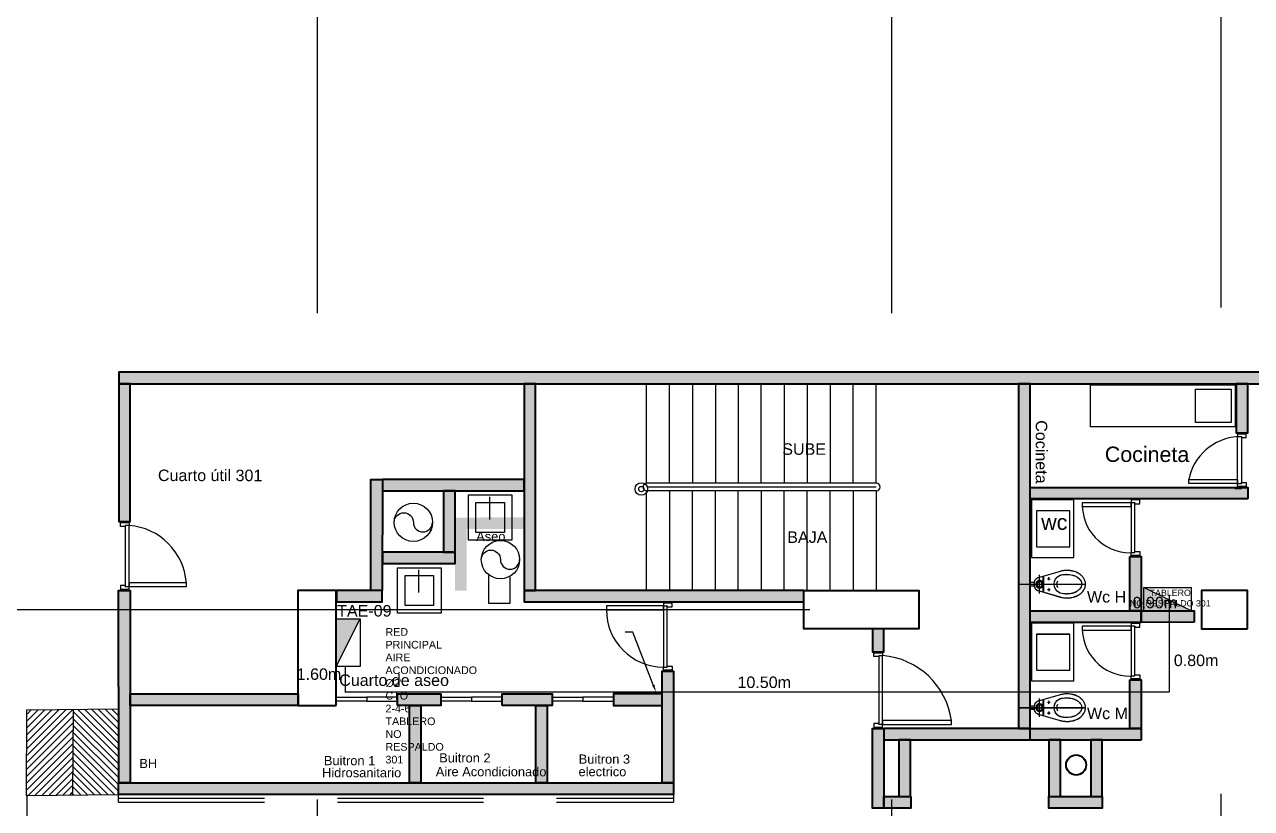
# Model space of a CAD drawing. Header units: millimetres. Extents: x -430 to 485, y 17 to 957.
# Drawn here: x 168.13 to 184.15, y 51.64 to 61.87 of the extents above; entities that cross this region are included whole.
import ezdxf
from ezdxf import colors
from ezdxf.entities.mleader import LeaderData, LeaderLine
from ezdxf.lldxf.tags import DXFTag
from ezdxf.math import Vec2, Vec3

# ---------------------------------------------------------------- set-up
doc = ezdxf.new("R2010")
doc.units = ezdxf.units.MM
for name, pattern in [('Center', [50.8, 31.75, -6.35, 6.35, -6.35]), ('CENTER2', [28.575, 19.05, -3.175, 3.175, -3.175]), ('CONTINUA', [0]), ('DASHED2', [9.525, 6.35, -3.175]), ('HIDDEN', [9.525, 6.35, -3.175])]:
    doc.linetypes.add(name, pattern=pattern)
for name, color, linetype in [('-parquead', 8, 'Continuous'), ('A-HATCH CONCRETO', 8, 'Continuous'), ('AIRE ACONDICIONADO', 50, 'Continuous'), ('AMOBLAMIENTO', 8, 'Continuous'), ('AREA CIRCULACION', 8, 'Continuous'), ('AREA PARQUEO', 8, 'Continuous'), ('EJE-ESTRUCTURA', 8, 'Center'), ('F-2', 8, 'Continuous'), ('GG_PISO 3', 8, 'Continuous'), ('GG_PROYECCION', 9, 'DASHED2'), ('JCA_HATCH 254', 252, 'Continuous'), ('JCA_PLANO 1', 8, 'Continuous'), ('TB', 7, 'Continuous'), ('TEXTOS DE MEDIDAS', 7, 'Continuous'), ('Textos-espacios', 8, 'Continuous')]:
    doc.layers.add(name, color=color, linetype=linetype)
for name, color, linetype, lineweight in [('Acabados', 2, 'Continuous', 40), ('Muro', 9, 'Continuous', 40), ('TEXTOS', 250, 'Continuous', 20)]:
    doc.layers.add(name, color=color, linetype=linetype, lineweight=lineweight)
doc.layers.add('DIM-25', color=8, linetype='Continuous', plot=False)
doc.layers.add('Estructura', color=7, linetype='Continuous', lineweight=40, true_color=0x4f4f4f)
doc.styles.get("Standard").update_dxf_attribs({"font": 'arial.ttf'})
tags = doc.linetypes.add('EMT_LINE', pattern='A,0.5,-0.2,["EMT",Standard,S=0.1,R=0,X=-0.1,Y=-0.05],-0.25', length=0.95).pattern_tags.tags
tags[6] = DXFTag(74, 10)

# ---------------------------------------------------------------- blocks, each defined once
blk = doc.blocks.new('TB')
at = {"layer": 'TB'}
h = blk.add_hatch(color=256, dxfattribs=at)
h.dxf.hatch_style = 1
h.paths.add_polyline_path([(0.1564, 0), (-0.1564, 0.1562), (-0.1564, 0)])
blk.add_lwpolyline([(-0.1564, 0.1562), (0.1564, 0.1562), (0.1564, 0), (-0.1564, 0)], close=True, dxfattribs=at)
blk.add_lwpolyline([(0.1564, 0), (-0.1564, 0.1562)], dxfattribs=at)
blk = doc.blocks.new('AU_SENSOR MOVIMIENTO')
at = {"color": 0}
for radius in [0.08, 0.034]:
    blk.add_circle((0, 0), radius, dxfattribs=at)
blk = doc.blocks.new('estructura etapa 3')
at = {"layer": 'EJE-ESTRUCTURA'}
for p, q in [((-856.404, -6655.279), (-856.404, -6714.839)), ((-868.2, -6655.354), (-868.2, -6714.914)), ((-860.702, -6655.354), (-860.702, -6714.914)), ((-860.702, -6655.354), (-860.702, -6714.914)), ((-893.52, -6703.674), (-848.026, -6703.674))]:
    blk.add_line(p, q, dxfattribs=at)
at = {"layer": 'Estructura'}
for points in [[(-867.95, -6704.924), (-867.95, -6703.424), (-868.45, -6703.424), (-868.45, -6704.924)], [(-861.847, -6703.424), (-860.347, -6703.424), (-860.347, -6703.924), (-861.847, -6703.924)], [(-856.054, -6703.924), (-856.054, -6703.424), (-856.654, -6703.424), (-856.654, -6703.924)]]:
    blk.add_lwpolyline(points, close=True, dxfattribs=at)
blk = doc.blocks.new('INODORO')
at = {"layer": 'AMOBLAMIENTO', "extrusion": (-1.55665e-06, -4.47371e-06, 1)}
for p, q in [((0.103, 0.17, 13.502), (-0.103, 0.17, 13.502)), ((-0.024, 0.164, 13.502), (-0.101, 0.164, 13.502)), ((-0.051, 0.24, 13.502), (-0.089, 0.24, 13.502)), ((-0.07, 0.221, 13.502), (-0.07, 0.259, 13.502)), ((0.101, 0.164, 13.502), (0.024, 0.164, 13.502)), ((0.051, 0.24, 13.502), (0.089, 0.24, 13.502)), ((0.07, 0.221, 13.502), (0.07, 0.259, 13.502))]:
    blk.add_line(p, q, dxfattribs=at)
at = {"layer": 'AMOBLAMIENTO', "extrusion": (-1.55665e-06, -4.47371e-06, 1), "elevation": 13.502, "flags": 128}
for points in [[(0.167, 0.387), (0.084, 0.101, -0.016701), (0.083, 0.097, -0.022806), (0.08, 0.091, -0.021821), (0.078, 0.086, -0.034751), (0.072, 0.078, -0.036571), (0.065, 0.07, -0.043988), (0.056, 0.062, -0.052185), (0.043, 0.055, -0.082496), (0.021, 0.05, -0.014668), (0.017, 0.05), (-0.017, 0.05, -0.083909), (-0.04, 0.054, -0.098699), (-0.063, 0.068, -0.082496), (-0.078, 0.086, -0.052185), (-0.083, 0.099, -0.009147), (-0.084, 0.101), (-0.167, 0.387, -0.038438), (-0.177, 0.436, -0.03221), (-0.18, 0.478, -0.004356), (-0.18, 0.484, -0.034754), (-0.176, 0.528, -0.021818), (-0.17, 0.556, -0.013779), (-0.166, 0.573, -0.009024), (-0.163, 0.582, -0.022804), (-0.154, 0.603, -0.021821), (-0.144, 0.623, -0.031515), (-0.127, 0.649, -0.003233), (-0.126, 0.651, -0.036571), (-0.107, 0.672, -0.043988), (-0.081, 0.694, -0.02205), (-0.066, 0.703, -0.030103), (-0.051, 0.71, -0.082496), (-0.008, 0.72, -0.014666), (0, 0.72, -0.083908), (0.045, 0.712, -0.043384), (0.066, 0.703, -0.055079), (0.101, 0.678, -0.050815), (0.127, 0.649, -0.03155), (0.144, 0.623, -0.052186), (0.165, 0.575, -0.001468), (0.166, 0.573, -0.042516), (0.177, 0.52, -0.03221), (0.18, 0.478, -0.004357), (0.18, 0.472, -0.034752), (0.176, 0.427, -0.02182), (0.17, 0.4, -0.009707), (0.167, 0.387)], [(0, 0.67, 0.014666), (-0.005, 0.67, 0.082496), (-0.032, 0.664, 0.044795), (-0.046, 0.657, 0.007375), (-0.05, 0.654, 0.043988), (-0.07, 0.638, 0.036571), (-0.084, 0.621, 0.018877), (-0.091, 0.612, 0.015864), (-0.098, 0.601, 0.021821), (-0.106, 0.584, 0.022804), (-0.114, 0.566, 0.01791), (-0.118, 0.551, 0.004894), (-0.12, 0.545, 0.021818), (-0.125, 0.52, 0.034754), (-0.128, 0.478, 0.004356), (-0.129, 0.472, 0.03221), (-0.126, 0.434, 0.03362), (-0.118, 0.394, 0.010353), (-0.116, 0.385, 0.008488), (-0.113, 0.378)], [(0.113, 0.378, 0.000935), (0.114, 0.379, 0.017908), (0.118, 0.394, 0.004894), (0.12, 0.399, 0.02182), (0.125, 0.425, 0.034752), (0.129, 0.467, 0.004357), (0.129, 0.472, 0.03221), (0.126, 0.511, 0.033619), (0.118, 0.551, 0.010353), (0.116, 0.56, 0.052186), (0.098, 0.601, 0.015899), (0.091, 0.612, 0.066511), (0.065, 0.642, 0.040373), (0.046, 0.657, 0.058094), (0.028, 0.665, 0.083908), (0, 0.67)]]:
    blk.add_lwpolyline(points, format="xyb", dxfattribs=at)
at = {"layer": 'AMOBLAMIENTO', "linetype": 'HIDDEN', "ltscale": 0.25, "extrusion": (-1.55665e-06, -4.47371e-06, 1), "elevation": 13.502}
for points in [[(0, -0.15), (0, 0.72)], [(-0.12, 0.12), (0.12, 0.12)]]:
    blk.add_lwpolyline(points, dxfattribs=at)
at = {"layer": 'AMOBLAMIENTO', "extrusion": (-1.55665e-06, -4.47371e-06, 1), "elevation": 13.502}
blk.add_lwpolyline([(0.025, 0.05), (-0.025, 0.05), (-0.025, 0), (0.025, 0)], close=True, dxfattribs=at)
at = {"layer": 'AMOBLAMIENTO', "extrusion": (-1.55665e-06, -4.47371e-06, 1)}
for major_axis, start_param, end_param in [((0.121, -0.042), 3.962815, 6.131668), ((0.0863, -0.03), 4.528683, 5.5658)]:
    blk.add_ellipse((0, 0.438, 13.502), major_axis=major_axis, ratio=1, start_param=start_param, end_param=end_param, dxfattribs=at)
for centre, major_axis in [((-0.07, 0.24, 13.502), (0.00567, -0.00197)), ((0, 0.12, 13.502), (0.0472, -0.0164)), ((0, 0.12, 13.502), (0.0425, -0.0148)), ((0.07, 0.24, 13.502), (0.00567, -0.00197)), ((0, 0.12, 13.502), (0.0331, -0.0115))]:
    blk.add_ellipse(centre, major_axis=major_axis, ratio=1, dxfattribs=at)
blk = doc.blocks.new('A$C972f9415')
at = {"layer": 'A-HATCH CONCRETO', "ltscale": 0.03}
h = blk.add_hatch(color=256, dxfattribs=at)
h.dxf.hatch_style = 1
h.paths.add_polyline_path([(35.964, 13.647), (34.113, 13.647), (34.113, 13.497), (34.913, 13.497), (34.913, 12.697), (34.113, 12.697), (34.113, 12.547), (35.063, 12.547), (35.063, 13.497), (35.964, 13.497)])
h.paths.add_polyline_path([(34.113, 13.647), (34.112, 12.046), (33.513, 12.046), (33.513, 12.196), (33.962, 12.196), (33.963, 13.647)])
at = {"layer": 'JCA_HATCH 254', "linetype": 'Continuous', "ltscale": 0.3, "true_color": 0x636466, "transparency": 33554687}
h = blk.add_hatch(color=251, dxfattribs=at)
h.dxf.hatch_style = 1
h.paths.add_polyline_path([(30.673, 14.896), (30.673, 13.095), (30.823, 13.095), (30.823, 14.896)])
h = blk.add_hatch(color=251, dxfattribs=at)
h.dxf.hatch_style = 1
h.paths.add_polyline_path([(46.263, 15.046), (30.674, 15.046), (30.674, 14.896), (46.263, 14.896)])
h = blk.add_hatch(color=251, dxfattribs=at)
h.dxf.hatch_style = 1
h.paths.add_polyline_path([(35.964, 14.896), (35.963, 12.196), (36.114, 12.196), (36.114, 14.896)])
h = blk.add_hatch(color=251, dxfattribs=at)
h.dxf.hatch_style = 1
h.paths.add_polyline_path([(42.419, 14.896), (42.419, 10.395), (42.569, 10.395), (42.569, 14.896)])
h = blk.add_hatch(color=251, dxfattribs=at)
h.dxf.hatch_style = 1
h.paths.add_polyline_path([(45.259, 14.896), (45.259, 14.256), (45.409, 14.256), (45.409, 14.896)])
h = blk.add_hatch(color=251, dxfattribs=at)
h.dxf.hatch_style = 1
h.paths.add_polyline_path([(45.409, 13.392), (42.569, 13.392), (42.569, 13.542), (45.409, 13.542)])
h = blk.add_hatch(color=251, dxfattribs=at)
h.dxf.hatch_style = 1
h.paths.add_polyline_path([(43.869, 12.642), (44.019, 12.642), (44.019, 11.931), (43.869, 11.931)])
h = blk.add_hatch(color=251, dxfattribs=at)
h.dxf.hatch_style = 1
h.paths.add_polyline_path([(30.672, 9.683), (30.671, 12.196), (30.82, 12.196), (30.822, 9.683)])
h = blk.add_hatch(color=251, dxfattribs=at)
h.dxf.hatch_style = 1
h.paths.add_polyline_path([(39.615, 12.196), (35.963, 12.196), (35.963, 12.046), (39.615, 12.046)])
h = blk.add_hatch(color=251, dxfattribs=at)
h.dxf.hatch_style = 1
h.paths.add_polyline_path([(44.019, 11.78), (42.569, 11.78), (42.569, 11.93), (44.019, 11.931)])
h = blk.add_hatch(color=251, dxfattribs=at)
h.dxf.hatch_style = 1
h.paths.add_polyline_path([(44.709, 11.781), (44.019, 11.78), (44.019, 11.931), (44.709, 11.931)])
h = blk.add_hatch(color=251, dxfattribs=at)
h.dxf.hatch_style = 1
h.paths.add_polyline_path([(40.66, 11.696), (40.51, 11.696), (40.51, 11.396), (40.66, 11.396)])
h = blk.add_hatch(color=251, dxfattribs=at)
h.dxf.hatch_style = 1
h.paths.add_polyline_path([(37.914, 9.683), (37.764, 9.683), (37.764, 11.144), (37.914, 11.144)])
h = blk.add_hatch(color=251, dxfattribs=at)
h.dxf.hatch_style = 1
h.paths.add_polyline_path([(43.869, 11.03), (44.019, 11.03), (44.019, 10.394), (43.869, 10.394)])
h = blk.add_hatch(color=251, dxfattribs=at)
h.dxf.hatch_style = 1
h.paths.add_polyline_path([(30.821, 10.696), (30.821, 10.846), (33.013, 10.846), (33.013, 10.696)])
h = blk.add_hatch(color=251, dxfattribs=at)
h.dxf.hatch_style = 1
h.paths.add_polyline_path([(34.312, 10.696), (34.312, 10.846), (34.876, 10.846), (34.876, 10.696)])
h = blk.add_hatch(color=251, dxfattribs=at)
h.dxf.hatch_style = 1
h.paths.add_polyline_path([(35.676, 10.696), (35.676, 10.846), (36.33, 10.846), (36.33, 10.696)])
h = blk.add_hatch(color=251, dxfattribs=at)
h.dxf.hatch_style = 1
h.paths.add_polyline_path([(37.764, 10.695), (37.764, 10.845), (37.13, 10.846), (37.13, 10.696)])
at = {"layer": 'JCA_HATCH 254'}
h = blk.add_hatch(dxfattribs=at)
h.set_pattern_fill('ANSI31', color=256, scale=0.02, style=0)
h.set_pattern_definition([(45, (145.04803, 3414.952095), (-0.0449012806, 0.0449012806), [])])
h.paths.add_polyline_path([(30.076, 10.641), (29.48, 10.633), (29.472, 9.52), (30.066, 9.529)])
h = blk.add_hatch(dxfattribs=at)
h.set_pattern_fill('ANSI31', color=256, scale=0.02, angle=90, style=0)
h.set_pattern_definition([(135, (145.039956, 3414.405384), (-0.0449012806, -0.0449012806), [])])
h.paths.add_polyline_path([(30.076, 10.644), (30.671, 10.646), (30.672, 9.534), (30.066, 9.53)])
at = {"layer": 'JCA_HATCH 254', "linetype": 'Continuous', "ltscale": 0.3, "true_color": 0x636466, "transparency": 33554687}
h = blk.add_hatch(color=251, dxfattribs=at)
h.dxf.hatch_style = 1
h.paths.add_polyline_path([(34.616, 9.683), (34.466, 9.683), (34.466, 10.696), (34.616, 10.696)])
h = blk.add_hatch(color=251, dxfattribs=at)
h.dxf.hatch_style = 1
h.paths.add_polyline_path([(36.265, 9.683), (36.115, 9.683), (36.115, 10.696), (36.265, 10.696)])
h = blk.add_hatch(color=251, dxfattribs=at)
h.dxf.hatch_style = 1
h.paths.add_polyline_path([(40.66, 9.356), (40.51, 9.356), (40.51, 10.396), (40.66, 10.396)])
h = blk.add_hatch(color=251, dxfattribs=at)
h.dxf.hatch_style = 1
h.paths.add_polyline_path([(42.569, 10.245), (42.569, 10.395), (40.66, 10.396), (40.66, 10.246)])
h = blk.add_hatch(color=251, dxfattribs=at)
h.dxf.hatch_style = 1
h.paths.add_polyline_path([(44.019, 10.244), (42.569, 10.244), (42.569, 10.394), (44.019, 10.394)])
h = blk.add_hatch(color=251, dxfattribs=at)
h.dxf.hatch_style = 1
h.paths.add_polyline_path([(40.856, 10.246), (40.856, 9.506), (41.006, 9.506), (41.006, 10.246)])
h = blk.add_hatch(color=251, dxfattribs=at)
h.dxf.hatch_style = 1
h.paths.add_polyline_path([(42.815, 10.246), (42.815, 9.506), (42.965, 9.506), (42.965, 10.246)])
h = blk.add_hatch(color=251, dxfattribs=at)
h.dxf.hatch_style = 1
h.paths.add_polyline_path([(43.36, 10.246), (43.36, 9.506), (43.51, 9.506), (43.51, 10.246)])
h = blk.add_hatch(color=251, dxfattribs=at)
h.dxf.hatch_style = 1
h.paths.add_polyline_path([(30.671, 9.683), (37.914, 9.683), (37.914, 9.533), (30.671, 9.533)])
h = blk.add_hatch(color=251, dxfattribs=at)
h.dxf.hatch_style = 1
h.paths.add_polyline_path([(41.01, 9.506), (41.01, 9.356), (40.66, 9.356), (40.66, 9.506)])
h = blk.add_hatch(color=251, dxfattribs=at)
h.dxf.hatch_style = 1
h.paths.add_polyline_path([(43.51, 9.506), (43.51, 9.356), (42.815, 9.356), (42.815, 9.506)])
at = {"layer": '-parquead'}
blk.add_lwpolyline([(29.474, 9.526), (29.474, 8.33), (30.671, 8.33), (30.671, 6.131)], dxfattribs=at)
at = {"layer": 'Acabados', "ltscale": 0.03}
blk.add_circle((43.17, 9.918), 0.131, dxfattribs=at)
at = {"layer": 'AMOBLAMIENTO'}
blk.add_line((35.51, 13.419), (35.51, 13.122), dxfattribs=at)
for points in [[(45.244, 14.334), (43.357, 14.334), (43.357, 14.883), (45.244, 14.883)], [(45.193, 14.827), (45.193, 14.39), (44.726, 14.39), (44.726, 14.827)], [(35.804, 13.444), (35.804, 12.855), (35.236, 12.855), (35.236, 13.444)], [(35.706, 13.347), (35.706, 12.953), (35.334, 12.953), (35.334, 13.347)]]:
    blk.add_lwpolyline(points, close=True, dxfattribs=at)
at = {"layer": 'AMOBLAMIENTO', "elevation": 0}
for points in [[(43.139, 13.38), (42.589, 13.38)], [(43.139, 13.38), (42.589, 13.38)], [(42.589, 13.38), (42.589, 12.628), (43.139, 12.628), (43.139, 13.38)], [(42.651, 13.236), (42.651, 12.768), (43.088, 12.768), (43.088, 13.236)], [(43.088, 13.236), (42.651, 13.236)], [(43.088, 13.235), (42.651, 13.235)], [(42.651, 12.768), (43.088, 12.768)], [(42.589, 12.629), (43.139, 12.629)], [(43.139, 11.768), (42.589, 11.768)], [(43.139, 11.768), (42.589, 11.768)], [(42.589, 11.768), (42.589, 11.016), (43.139, 11.016), (43.139, 11.768)], [(42.651, 11.624), (42.651, 11.156), (43.088, 11.156), (43.088, 11.624)], [(43.088, 11.624), (42.651, 11.624)], [(43.088, 11.623), (42.651, 11.623)], [(42.651, 11.157), (43.088, 11.157)], [(42.589, 11.017), (43.139, 11.017)]]:
    blk.add_lwpolyline(points, dxfattribs=at)
at = {"layer": 'AMOBLAMIENTO'}
blk.add_lwpolyline([(34.268, 13.086, -1), (34.518, 13.086, 1), (34.768, 13.086)], format="xyb", dxfattribs=at)
blk.add_circle((34.518, 13.086), 0.25, dxfattribs=at)
at = {"layer": 'AREA CIRCULACION', "linetype": 'CENTER2', "ltscale": 0.3}
for p, q in [((37.56, 13.597), (37.56, 14.897)), ((37.86, 13.597), (37.86, 14.897)), ((38.16, 14.897), (38.16, 13.597)), ((38.46, 14.897), (38.46, 13.597)), ((38.76, 14.897), (38.76, 13.597)), ((39.06, 13.597), (39.06, 14.897)), ((39.36, 14.897), (39.36, 13.597)), ((39.66, 14.897), (39.66, 13.597)), ((39.96, 14.897), (39.96, 13.597)), ((40.26, 13.597), (40.26, 14.897)), ((40.56, 13.597), (40.56, 14.897)), ((37.86, 13.497), (37.86, 12.197)), ((38.16, 12.197), (38.16, 13.497)), ((38.46, 12.197), (38.46, 13.497)), ((38.76, 12.197), (38.76, 13.497)), ((39.06, 13.497), (39.06, 12.197)), ((39.36, 12.197), (39.36, 13.497)), ((39.66, 12.197), (39.66, 13.497)), ((39.96, 12.197), (39.96, 13.497)), ((40.26, 13.497), (40.261, 12.196)), ((40.56, 13.497), (40.56, 12.197))]:
    blk.add_line(p, q, dxfattribs=at)
at = {"layer": 'AREA CIRCULACION', "linetype": 'CONTINUA', "ltscale": 0.3}
blk.add_line((37.56, 12.199), (37.56, 13.498), dxfattribs=at)
at = {"layer": 'AREA PARQUEO'}
for p, q in [((40.56, 13.597), (37.566, 13.597)), ((40.56, 13.547), (37.566, 13.547)), ((40.56, 13.497), (37.566, 13.497))]:
    blk.add_line(p, q, dxfattribs=at)
for centre, start, end in [((37.566, 13.547), 90, 270), ((40.56, 13.547), 270, 90)]:
    blk.add_arc(centre, 0.05, start, end, dxfattribs=at)
at = {"layer": 'DIM-25'}
blk.add_circle((43.17, 9.917), 0.131, dxfattribs=at)
for centre, radius, start, end in [((45.324, 13.509), 0.698, 93.8604, 168.8615), ((43.874, 13.314), 0.624, 182.1367, 275.8976), ((30.744, 12.235), 0.813, 4.4044, 85.5422), ((37.789, 11.945), 0.751, 180.044, 269.4867), ((43.874, 11.702), 0.624, 182.1367, 275.8976), ((40.565, 10.362), 0.987, 7.8945, 85.4314)]:
    blk.add_arc(centre, radius, start, end, dxfattribs=at)
at = {"layer": 'F-2'}
for points in [[(45.29, 14.256), (45.29, 14.243), (45.377, 14.243), (45.377, 14.256)], [(45.328, 14.205), (45.328, 14.192), (45.39, 14.192), (45.39, 14.243), (45.277, 14.243), (45.277, 14.205)], [(45.277, 13.593), (45.277, 14.205), (45.328, 14.205), (45.328, 13.593)], [(45.24, 13.542), (45.24, 13.53), (45.327, 13.53), (45.327, 13.542)], [(45.328, 13.606), (45.39, 13.606), (45.39, 13.555), (45.277, 13.555), (45.277, 13.593), (45.328, 13.593), (45.328, 13.606)], [(45.29, 13.542), (45.29, 13.555), (45.377, 13.555), (45.377, 13.542)], [(43.938, 13.342), (43.938, 13.329), (44, 13.329), (44, 13.38), (43.887, 13.38), (43.887, 13.342)], [(30.757, 13.046), (30.757, 13.033), (30.695, 13.033), (30.695, 13.084), (30.807, 13.084), (30.807, 13.046)], [(30.795, 13.096), (30.795, 13.084), (30.708, 13.084), (30.708, 13.096)], [(43.938, 12.693), (43.938, 12.706), (44, 12.706), (44, 12.655), (43.887, 12.655), (43.887, 12.693)], [(43.9, 12.642), (43.9, 12.655), (43.987, 12.655), (43.987, 12.642)], [(30.757, 12.247), (30.757, 12.26), (30.695, 12.26), (30.695, 12.209), (30.807, 12.209), (30.807, 12.247)], [(30.795, 12.196), (30.795, 12.209), (30.708, 12.209), (30.708, 12.196)], [(37.833, 11.983), (37.895, 11.983), (37.895, 12.033), (37.783, 12.033), (37.783, 11.995), (37.833, 11.995), (37.833, 11.983)], [(37.795, 12.046), (37.795, 12.033), (37.883, 12.033), (37.883, 12.046)], [(37.783, 11.995), (37.783, 11.194), (37.833, 11.194), (37.833, 11.995)], [(43.938, 11.73), (43.938, 11.717), (44, 11.717), (44, 11.768), (43.887, 11.768), (43.887, 11.73)], [(43.9, 11.78), (43.9, 11.768), (43.987, 11.768), (43.987, 11.78)], [(43.9, 11.78), (43.9, 11.768), (43.987, 11.768), (43.987, 11.78)], [(40.593, 11.345), (40.593, 11.333), (40.531, 11.333), (40.531, 11.383), (40.643, 11.383), (40.643, 11.345)], [(40.631, 11.396), (40.631, 11.383), (40.544, 11.383), (40.544, 11.396)], [(40.643, 10.447), (40.643, 11.345), (40.593, 11.345), (40.593, 10.447)], [(37.833, 11.194), (37.833, 11.207), (37.895, 11.207), (37.895, 11.156), (37.783, 11.156), (37.783, 11.194)], [(37.795, 11.144), (37.795, 11.156), (37.883, 11.156), (37.883, 11.144)], [(43.938, 11.081), (43.938, 11.094), (44, 11.094), (44, 11.043), (43.887, 11.043), (43.887, 11.081)], [(43.9, 11.03), (43.9, 11.043), (43.987, 11.043), (43.987, 11.03)], [(40.593, 10.459), (40.531, 10.459), (40.531, 10.409), (40.643, 10.409), (40.643, 10.447), (40.593, 10.447), (40.593, 10.459)], [(40.631, 10.396), (40.631, 10.409), (40.544, 10.409), (40.544, 10.396)]]:
    blk.add_lwpolyline(points, dxfattribs=at)
for points in [[(45.277, 13.644), (45.277, 13.593), (44.64, 13.593), (44.64, 13.644)], [(43.887, 13.291), (43.887, 13.342), (43.25, 13.342), (43.25, 13.291)], [(43.938, 13.342), (43.887, 13.342), (43.887, 12.693), (43.938, 12.693)], [(30.757, 12.247), (30.807, 12.247), (30.807, 13.046), (30.757, 13.046)], [(30.807, 12.298), (30.807, 12.247), (31.555, 12.247), (31.555, 12.298)], [(37.783, 11.945), (37.783, 11.995), (37.039, 11.995), (37.039, 11.945)], [(43.887, 11.679), (43.887, 11.73), (43.25, 11.73), (43.25, 11.679)], [(43.938, 11.73), (43.887, 11.73), (43.887, 11.081), (43.938, 11.081)], [(33.912, 10.803), (33.912, 10.752), (33.512, 10.752), (33.512, 10.803)], [(33.912, 10.803), (33.912, 10.752), (34.312, 10.752), (34.312, 10.803)], [(35.276, 10.803), (35.276, 10.752), (34.876, 10.752), (34.876, 10.803)], [(35.276, 10.803), (35.276, 10.752), (35.676, 10.752), (35.676, 10.803)], [(36.73, 10.803), (36.73, 10.752), (36.33, 10.752), (36.33, 10.803)], [(36.73, 10.803), (36.73, 10.752), (37.13, 10.752), (37.13, 10.803)], [(40.643, 10.497), (40.643, 10.447), (41.542, 10.447), (41.542, 10.497)]]:
    blk.add_lwpolyline(points, close=True, dxfattribs=at)
at = {"layer": 'JCA_HATCH 254'}
blk.add_line((30.076, 10.641), (30.067, 9.528), dxfattribs=at)
blk.add_lwpolyline([(30.671, 10.646), (29.47, 10.633), (29.462, 9.52), (30.672, 9.533)], close=True, dxfattribs=at)
at = {"layer": 'Muro'}
for points in [[(30.673, 14.896), (30.673, 13.095), (30.823, 13.095), (30.823, 14.896)], [(46.263, 15.046), (30.674, 15.046), (30.674, 14.896), (46.263, 14.896)], [(42.419, 14.896), (42.419, 10.395), (42.569, 10.395), (42.569, 14.896)], [(45.259, 14.896), (45.259, 14.256), (45.409, 14.256), (45.409, 14.896)], [(34.113, 13.647), (34.112, 12.196), (33.962, 12.196), (33.963, 13.647)], [(35.964, 13.647), (34.113, 13.647), (34.113, 13.497), (35.964, 13.497)], [(35.063, 12.697), (35.063, 13.497), (34.913, 13.497), (34.913, 12.697)], [(45.409, 13.392), (42.569, 13.392), (42.569, 13.542), (45.409, 13.542)], [(35.063, 12.697), (34.113, 12.697), (34.113, 12.547), (35.063, 12.547)], [(43.869, 12.642), (44.019, 12.642), (44.019, 11.931), (43.869, 11.931)], [(30.672, 9.683), (30.671, 12.196), (30.82, 12.196), (30.822, 9.683)], [(34.112, 12.196), (33.513, 12.196), (33.513, 12.046), (34.112, 12.046)], [(39.615, 12.196), (35.963, 12.196), (35.963, 12.046), (39.615, 12.046)], [(44.019, 11.78), (42.569, 11.78), (42.569, 11.93), (44.019, 11.931)], [(44.709, 11.781), (44.019, 11.78), (44.019, 11.931), (44.709, 11.931)], [(40.66, 11.696), (40.51, 11.696), (40.51, 11.396), (40.66, 11.396)], [(37.914, 9.683), (37.764, 9.683), (37.764, 11.144), (37.914, 11.144)], [(43.869, 11.03), (44.019, 11.03), (44.019, 10.394), (43.869, 10.394)], [(35.676, 10.696), (35.676, 10.846), (36.33, 10.846), (36.33, 10.696)], [(37.764, 10.695), (37.764, 10.845), (37.13, 10.846), (37.13, 10.696)], [(40.66, 9.356), (40.51, 9.356), (40.51, 10.396), (40.66, 10.396)], [(42.569, 10.245), (42.569, 10.395), (40.66, 10.396), (40.66, 10.246)], [(44.019, 10.244), (42.569, 10.244), (42.569, 10.394), (44.019, 10.394)], [(40.856, 10.246), (40.856, 9.506), (41.006, 9.506), (41.006, 10.246)], [(42.815, 10.246), (42.815, 9.506), (42.965, 9.506), (42.965, 10.246)], [(43.36, 10.246), (43.36, 9.506), (43.51, 9.506), (43.51, 10.246)], [(30.671, 9.683), (37.914, 9.683), (37.914, 9.533), (30.671, 9.533)], [(41.01, 9.506), (41.01, 9.356), (40.66, 9.356), (40.66, 9.506)], [(43.51, 9.506), (43.51, 9.356), (42.815, 9.356), (42.815, 9.506)]]:
    blk.add_lwpolyline(points, close=True, dxfattribs=at)
for points, elevation in [([(35.964, 14.896), (35.963, 12.196), (36.114, 12.196), (36.114, 14.896)], 1207.545), ([(30.821, 10.696), (30.821, 10.846), (33.013, 10.846), (33.013, 10.696)], 2415.091), ([(34.312, 10.696), (34.312, 10.846), (34.876, 10.846), (34.876, 10.696)], 2415.091), ([(34.616, 9.683), (34.466, 9.683), (34.466, 10.696), (34.616, 10.696)], 2415.091), ([(36.265, 9.683), (36.115, 9.683), (36.115, 10.696), (36.265, 10.696)], 1207.545)]:
    blk.add_lwpolyline(points, close=True, dxfattribs=dict(at, elevation=elevation))
at = {"layer": 'AMOBLAMIENTO', "extrusion": (0, 0, -1), "zscale": -1, "rotation": 90.00001585775081}
for p in [(-42.573, 12.279, 13.502), (-42.573, 12.278, 13.502), (-42.573, 10.667, 13.502), (-42.573, 10.666, 13.502)]:
    blk.add_blockref('INODORO', p, dxfattribs=at)
at = {"layer": 'Muro'}
blk.add_blockref('estructura etapa 3', (901.462, 6715.62), dxfattribs=at)
at = {"layer": 'Textos-espacios'}
for s, rotation, p in [('Cocineta', 269.9331, (42.643, 14.419)), ('Cuarto útil 301', 359.9331, (31.184, 13.625)), ('Wc H', 359.9331, (43.311, 12.039, 0)), ('Cuarto de aseo', 359.9331, (33.55, 10.951)), ('Wc M', 359.9331, (43.311, 10.517, 0))]:
    blk.add_text(s, height=0.15, rotation=rotation, dxfattribs=at).set_placement(p)

msp = doc.modelspace()

# ---------------------------------------------------------------- hatches: boundary and pattern name
at = {"layer": 'A-HATCH CONCRETO', "ltscale": 0.03}
h = msp.add_hatch(color=256, dxfattribs=at)
h.dxf.hatch_style = 1
h.paths.add_polyline_path([(174.7, 55.436), (173.9, 55.435), (173.9, 55.285), (174.7, 55.286)])
h.paths.add_polyline_path([(173.9, 55.435), (173.899, 54.482), (173.749, 54.482), (173.75, 55.435)])

# ---------------------------------------------------------------- linework, layer by layer
at = {"layer": 'AIRE ACONDICIONADO', "linetype": 'EMT_LINE', "ltscale": 20, "const_width": 0.02}
for points in [[(183.073, 54.429), (183.073, 53.157)], [(172.317, 53.487), (172.317, 53.157), (183.073, 53.157)]]:
    msp.add_lwpolyline(points, dxfattribs=at)
at = {"layer": 'AMOBLAMIENTO'}
msp.add_line((173.272, 54.751), (173.272, 54.455), dxfattribs=at)
for points in [[(173.566, 54.777), (173.566, 54.188), (172.999, 54.188), (172.999, 54.777)], [(173.469, 54.679), (173.469, 54.285), (173.096, 54.285), (173.096, 54.679)]]:
    msp.add_lwpolyline(points, close=True, dxfattribs=at)
at = {"layer": 'GG_PISO 3', "extrusion": (4.47371e-06, 1.55665e-06, -1)}
for centre, major_axis in [((181.38, 54.564, 0), (-0.0164, 0.0472)), ((181.38, 54.564, 0), (-0.0148, 0.0425)), ((181.5, 54.634, 0), (-0.00197, 0.00567)), ((181.38, 54.564, 0), (-0.0115, 0.0331)), ((181.5, 54.494, 0), (-0.00197, 0.00567))]:
    msp.add_ellipse(centre, major_axis=major_axis, ratio=1, dxfattribs=at)
for major_axis, start_param, end_param in [((-0.042, 0.121), 3.962815, 6.131668), ((-0.03, 0.0863), 4.528683, 5.5658)]:
    msp.add_ellipse((181.698, 54.564, 0), major_axis=major_axis, ratio=1, start_param=start_param, end_param=end_param, dxfattribs=at)
at = {"layer": 'GG_PROYECCION', "ltscale": 0.3}
for points in [[(169.358, 51.719), (169.357, 51.819)], [(169.358, 51.769), (176.601, 51.769)], [(176.601, 51.819), (176.601, 51.719)], [(169.358, 51.719), (176.601, 51.719)]]:
    msp.add_lwpolyline(points, dxfattribs=at)
at = {"layer": 'JCA_PLANO 1'}
msp.add_lwpolyline([(174.092, 54.885, -1), (174.342, 54.885, 1), (174.592, 54.885)], format="xyb", dxfattribs=at)
msp.add_lwpolyline([(174.466, 54.661), (174.466, 54.314), (174.192, 54.314), (174.192, 54.677)], dxfattribs=at)
msp.add_circle((174.342, 54.885), 0.25, dxfattribs=at)

# ---------------------------------------------------------------- block references
msp.add_blockref('A$C972f9415', (138.687, 42.286))
at = {"layer": 'GG_PISO 3', "xscale": 1.021946361346669, "yscale": 1.021946361346669, "zscale": 1.021946361346669, "rotation": 180}
msp.add_blockref('AU_SENSOR MOVIMIENTO', (176.181, 55.807), dxfattribs=at)
at = {"layer": 'TB', "xscale": 1.96425144462215, "yscale": 1.96425144462215, "zscale": 1.96425144462215}
msp.add_blockref('TB', (183.049, 54.215), dxfattribs=at)
at = {"layer": 'TB', "xscale": 2, "yscale": 2, "zscale": 1.5, "rotation": 270}
msp.add_blockref('TB', (172.199, 53.801), dxfattribs=at)

# ---------------------------------------------------------------- texts
at = {"layer": 'GG_PISO 3'}
for s, rotation, p in [('Aseo', 0.0669, (174.025, 55.128)), ('BH', 359.9331, (169.628, 52.164)), ('Buitron 1', 359.9331, (172.037, 52.201)), ('Buitron 2', 359.9331, (173.542, 52.237)), ('Buitron 3 ', 359.9331, (175.363, 52.221)), ('Hidrosanitario', 359.9331, (172.013, 52.044)), ('Aire Acondicionado', 359.9331, (173.498, 52.057)), ('electrico', 359.9331, (175.361, 52.057))]:
    msp.add_text(s, height=0.12, rotation=rotation, dxfattribs=at).set_placement(p)
at = {"layer": 'GG_PISO 3', "char_height": 0.15, "attachment_point": 1, "rotation": 360}
for s, insert in [('SUBE', (178.021, 56.404)), ('BAJA', (178.086, 55.254))]:
    msp.add_mtext_dynamic_manual_height_columns(s, width=0.89145, gutter_width=5, heights=[0], dxfattribs=dict(at, insert=insert))
at = {"layer": 'TEXTOS'}
for s, p in [('Cocineta', (182.231, 56.161)), ('wc', (181.401, 55.274))]:
    msp.add_text(s, height=0.2, rotation=359.9331, dxfattribs=at).set_placement(p)
at = {"layer": 'TEXTOS DE MEDIDAS', "color": 42, "true_color": 0xdb9224, "insert": (182.569, 54.493), "char_height": 0.08223, "width": 1.03314, "attachment_point": 1}
msp.add_mtext('\\A1;\\pxqc;TABLERO \\PNO RESPALDO 301', dxfattribs=at)
at = {"layer": 'TEXTOS DE MEDIDAS', "char_height": 0.15, "width": 0.57039, "attachment_point": 1}
for s, insert in [('\\A1;0.90m', (182.594, 54.399)), ('\\A1;TAE-09', (172.21, 54.292)), ('\\A1;0.80m', (183.132, 53.645)), ('\\A1;1.60m', (171.682, 53.465)), ('\\A1;10.50m', (177.436, 53.359))]:
    msp.add_mtext(s, dxfattribs=dict(at, insert=insert))

# ---------------------------------------------------------------- leaders
at = {"layer": 'TEXTOS'}
ml = msp.add_multileader_mtext('Standard', dxfattribs=at)
ml.set_content('RED PRINCIPAL AIRE ACONDICIONADO {\\A1;Ø2"\\P\\pxql;CTO 2-4-6 TABLERO NO RESPALDO 301}', color=256)
ml.set_leader_properties()
ml.build(insert=Vec2(0, 0))
ml.multileader.update_dxf_attribs({"dogleg_length": 1, "arrow_head_size": 0.1, "scale": 0.1})
ctx = ml.context
ctx.base_point, ctx.scale, ctx.char_height, ctx.arrow_head_size, ctx.landing_gap_size, ctx.plane_origin = Vec3(172.641, 53.94), 0.1, 0.1, 0.1, 0.2, Vec3(179.351, 109.839)
notes = []
notes.append((ctx, [(1, (1, 1, 0), (176.069, 53.94), (-1, 0), 0.1, [(0, [(176.372, 53.157)], 0, [])])]))
ctx.mtext.insert, ctx.mtext.width, ctx.mtext.flow_direction = Vec3(172.841, 53.991), 3.32955, 5
for ctx, leaders in notes:
    for number, flags, end, landing, length, lines in leaders:
        leader = LeaderData()
        leader.index, (leader.has_last_leader_line, leader.has_dogleg_vector, leader.attachment_direction) = number, flags
        leader.last_leader_point, leader.dogleg_vector, leader.dogleg_length = Vec3(end), Vec3(landing), length
        for number, points, colour, breaks in lines:
            line = LeaderLine()
            line.index, line.vertices, line.color, line.breaks = number, Vec3.list(points), colors.encode_raw_color(colour), breaks
            leader.lines.append(line)
        ctx.leaders.append(leader)

doc.saveas('drawing.dxf')
